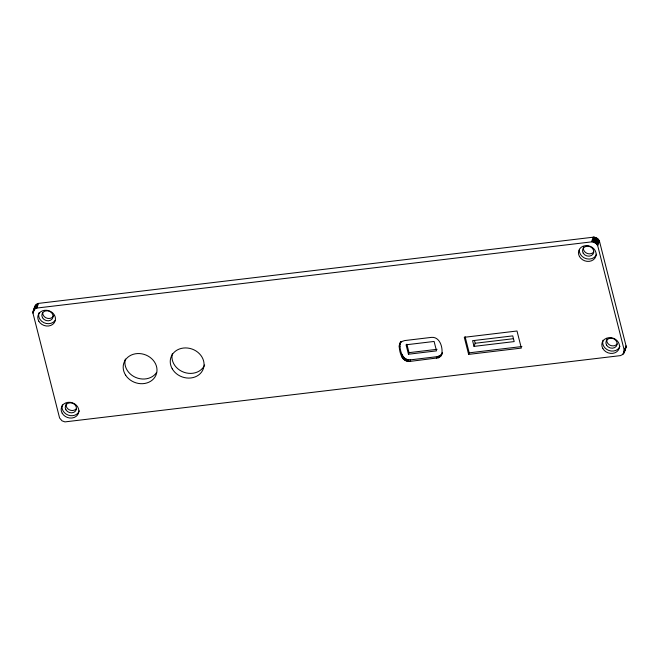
<?xml version="1.0" encoding="UTF-8"?>
<svg xmlns="http://www.w3.org/2000/svg" width="659" height="659" viewBox="0 0 659 659"><rect width="100%" height="100%" fill="white"/><g stroke="black" fill="none" stroke-linecap="round" stroke-linejoin="round"><path stroke-width="0.99" d="M32.95 312.506C33.807 309.162 34.54 304.343 38.519 303.387L594.039 237.108L597.622 238.624L599.41 241.005L626.025 345.802C625.671 349.468 624.543 354.501 620.481 355.613L64.961 421.892L62.012 420.837L59.59 417.995L32.975 313.198L35.553 305.282M399.214 346.173L400.878 341.477L399.865 343.743C399.741 350.176 402.147 360.695 410.59 359.839L437.271 356.651L440.484 355.382L442.469 352.73L441.118 355.753L438.326 357.812L410.022 361.404C401.875 362.31 399.478 352.367 399.214 346.173L399.774 344.616M34.729 307.143L34.911 306.484M624.089 352.516L624.32 350.481L597.705 245.683L595.917 243.303L592.334 241.787L36.822 308.058L34.845 308.98L33.205 311.163M33.024 311.822L35.182 305.858M32.975 313.198L36.006 304.763M34.845 308.98L36.542 304.301M35.446 308.593L37.151 303.914M36.105 308.288L37.81 303.61M36.822 308.058L38.519 303.387M399.313 345.3L400.433 342.178M399.379 347.721L399.947 346.164M401.455 355.918L402.023 354.361M402.064 357.409L402.633 355.852M402.591 358.216L403.16 356.651M403.193 358.916L403.761 357.359M403.885 359.55L404.453 357.994M404.651 360.111L405.219 358.554M405.483 360.58L406.051 359.023M408.456 354.229L406.059 344.797L434.108 341.444L436.505 350.876L408.456 354.229L409.025 352.664L406.867 344.179M406.372 360.959L406.941 359.394M407.295 361.231L407.863 359.666M408.292 361.404L408.86 359.839M410.022 361.404L410.59 359.839M436.703 358.208L437.271 356.651M438.326 357.812L438.894 356.255M439.182 357.417L439.751 355.86M439.915 356.947L440.484 355.382M440.566 356.387L441.135 354.83M441.118 355.753L441.687 354.196M468.631 354.394L464.29 337.301L517.002 330.999L521.343 348.092L468.631 354.394L469.2 352.837L465.097 336.691M474.027 346.387L472.585 340.687L512.743 335.884L514.185 341.584L474.027 346.387L475.164 343.265L474.439 340.423M591.56 241.746L593.257 237.067M592.334 241.787L594.039 237.108M593.108 241.927L594.813 237.248M593.866 242.15L595.571 237.471M594.599 242.454L596.296 237.775M595.283 242.841L596.988 238.163M595.917 243.303L597.622 238.624M596.486 243.822L598.183 239.143M596.98 244.398L598.677 239.728M597.384 245.024L599.089 240.346M597.705 245.683L599.41 241.005M624.32 350.481L626.025 345.802M622.994 354.237L624.691 349.558L624.155 350.02M623.447 353.718L626.05 346.494M623.818 353.142L625.976 347.178M441.571 355.044C443.383 348.504 440.171 336.485 431.414 337.383L404.725 340.571L402.254 341.37L400.31 343.034M625.795 347.837L625.144 349.039M475.164 343.265L513.312 338.71M409.025 352.664L437.074 349.311M469.2 352.837L521.912 346.535M53.717 315.389A5.725 4.926 20 0 1 47.399 318.322A5.725 4.926 20 0 1 42.695 312.811M76.477 408.555A5.725 4.926 20 0 1 69.368 409.849A5.725 4.926 20 0 1 66.312 403.563M593.775 251.895A5.725 4.926 20 0 1 586.667 253.188A5.725 4.926 20 0 1 583.61 246.903M54.985 320.62A8.987 7.743 20 0 1 43.799 322.646A8.987 7.743 20 0 1 39.013 312.778M79.319 410.854A8.987 7.743 20 0 1 68.256 415.129A8.987 7.743 20 0 1 62.383 404.807M596.617 254.193A8.987 7.743 20 0 1 586.683 258.806A8.987 7.743 20 0 1 579.302 250.14M619.987 346.214A8.987 7.743 20 0 1 608.932 350.497A8.987 7.743 20 0 1 603.059 340.168M617.154 343.916A5.725 4.926 20 0 1 610.036 345.209A5.725 4.926 20 0 1 606.988 338.932M204.661 364.995A17.167 14.786 20 0 1 183.91 372.261A17.167 14.786 20 0 1 172.403 353.471M156.636 372.401A17.167 14.786 20 0 1 135.713 377.45A17.167 14.786 20 0 1 125.358 359.023M42.497 317.729A5.725 4.926 20 0 0 52.25 318.865A5.725 4.926 20 0 0 47.67 310.817A5.725 4.926 20 0 0 42.497 317.729M65.875 409.758A5.725 4.926 20 0 0 75.628 410.895A5.725 4.926 20 0 0 71.048 402.847A5.725 4.926 20 0 0 65.875 409.758M606.552 345.118A5.725 4.926 20 0 0 616.305 346.255A5.725 4.926 20 0 0 611.725 338.207A5.725 4.926 20 0 0 606.552 345.118M583.174 253.097A5.725 4.926 20 0 0 592.927 254.234A5.725 4.926 20 0 0 588.347 246.186A5.725 4.926 20 0 0 583.174 253.097M579.483 256.532A8.987 7.743 20 0 0 594.805 258.32A8.987 7.743 20 0 0 587.606 245.675A8.987 7.743 20 0 0 579.483 256.532M602.853 348.553A8.987 7.743 20 0 0 618.183 350.341A8.987 7.743 20 0 0 610.984 337.696A8.987 7.743 20 0 0 602.853 348.553M38.807 321.172A8.987 7.743 20 0 0 54.137 322.959A8.987 7.743 20 0 0 46.937 310.307A8.987 7.743 20 0 0 38.807 321.172M62.177 413.193A8.987 7.743 20 0 0 77.507 414.981A8.987 7.743 20 0 0 70.307 402.336A8.987 7.743 20 0 0 62.177 413.193M172.221 368.776A17.167 14.786 20 0 0 201.489 372.187A17.167 14.786 20 0 0 187.749 348.051A17.167 14.786 20 0 0 172.221 368.776M125.663 375.226A17.167 14.786 20 0 0 154.939 377.08A17.167 14.786 20 0 0 139.667 353.578A17.167 14.786 20 0 0 125.663 375.226"/></g></svg>
